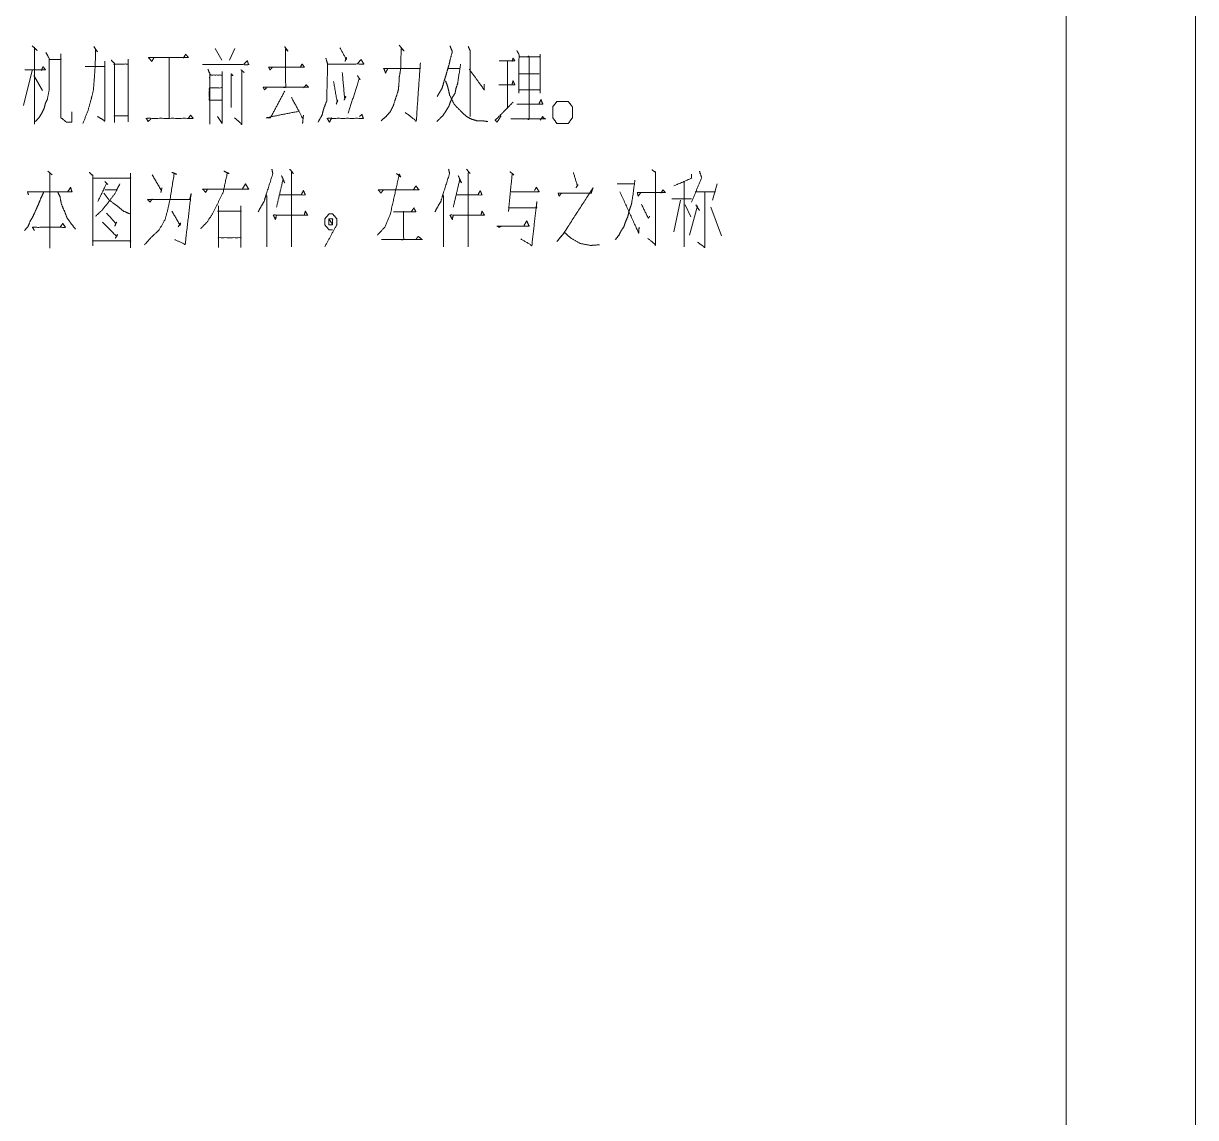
# Model space of a CAD drawing. Header units: millimetres. Extents: x 2210 to 79821, y -19430 to 2344.
# Drawn here: x 7826.39 to 7871.68, y 1703.57 to 1745.86 of the extents above; entities that cross this region are included whole.
import ezdxf

# ---------------------------------------------------------------- set-up
doc = ezdxf.new("R2010")
doc.units = ezdxf.units.MM
doc.layers.add('101', color=7, linetype='Continuous', true_color=0xffffff)

msp = doc.modelspace()

# ---------------------------------------------------------------- linework, layer by layer
at = {"layer": '101', "color": 133, "linetype": 'Continuous', "lineweight": 18}
for p, q in [((7871.684, 1492.822), (7871.684, 1789.822)), ((7866.684, 1497.822), (7866.684, 1784.822))]:
    msp.add_line(p, q, dxfattribs=at)
at = {"layer": '101', "color": 72, "linetype": 'Continuous', "lineweight": 18}
for p, q in [((7833.805, 1744.895), (7834.053, 1744.445)), ((7834.565, 1744.895), (7834.353, 1744.445)), ((7832.024, 1744.545), (7832.024, 1742.195)), ((7832.024, 1744.52), (7832.024, 1742.195)), ((7845.099, 1744.395), (7845.099, 1742.57)), ((7826.728, 1744.045), (7826.393, 1742.695)), ((7826.799, 1743.845), (7827.135, 1743.27)), ((7842.823, 1744.12), (7843.247, 1744.12)), ((7845.541, 1743.92), (7846.319, 1743.92)), ((7833.894, 1742.27), (7834.07, 1741.995)), ((7827.329, 1740.157), (7827.506, 1740.007)), ((7827.418, 1740.057), (7827.418, 1737.182)), ((7849.334, 1739.657), (7850.006, 1739.657)), ((7851.929, 1739.757), (7851.929, 1737.232)), ((7853.201, 1739.657), (7853.024, 1739.032)), ((7835.799, 1739.207), (7835.799, 1737.232)), ((7842.628, 1739.207), (7842.628, 1737.232)), ((7852.353, 1739.357), (7853.131, 1739.357)), ((7851.451, 1739.082), (7852.211, 1739.082)), ((7851.787, 1739.032), (7851.522, 1737.807)), ((7851.964, 1738.857), (7852.176, 1738.382)), ((7852.441, 1738.807), (7852.123, 1737.682)), ((7852.371, 1738.857), (7852.512, 1738.632)), ((7852.954, 1738.757), (7853.36, 1737.657))]:
    msp.add_line(p, q, dxfattribs=at)
for points, knots in [([(7826.728, 1744.995), (7826.923, 1744.82), (7826.817, 1744.92), (7826.817, 1741.97)], [0, 0, 0.077914, 0.121329, 1, 1]), ([(7827.259, 1744.745), (7827.382, 1744.52), (7827.382, 1743.27), (7827.312, 1742.92), (7827.241, 1742.77), (7827.188, 1742.57), (7827.1, 1742.395), (7826.993, 1742.22), (7826.852, 1742.07)], [0, 0, 0.090307, 0.52992, 0.655496, 0.713818, 0.786591, 0.855541, 0.927503, 1, 1]), ([(7827.4, 1744.47), (7827.842, 1744.47), (7827.842, 1744.67), (7827.842, 1742.22), (7827.966, 1742.12), (7828.054, 1742.045), (7828.266, 1742.045), (7828.266, 1742.445)], [0, 0, 0.111049, 0.16131, 0.777054, 0.817038, 0.846171, 0.899471, 1, 1]), ([(7829.111, 1744.97), (7829.252, 1744.77), (7829.182, 1744.87), (7829.164, 1744.195), (7829.129, 1743.695), (7829.093, 1743.27), (7829.005, 1742.92), (7828.881, 1742.47), (7828.687, 1741.995)], [0, 0, 0.073965, 0.11095, 0.314868, 0.466245, 0.59504, 0.704053, 0.844996, 1, 1]), ([(7831.44, 1744.545), (7831.352, 1744.395), (7831.228, 1744.545), (7832.766, 1744.545), (7832.66, 1744.67), (7832.572, 1744.52)], [0, 0, 0.077579, 0.164211, 0.849382, 0.92243, 1, 1]), ([(7836.488, 1744.97), (7836.612, 1744.795), (7836.524, 1744.87), (7836.524, 1743.395), (7835.657, 1743.395), (7837.407, 1743.395), (7837.319, 1743.495), (7837.213, 1743.37)], [0, 0, 0.045421, 0.069983, 0.382581, 0.566132, 0.936976, 0.965262, 1, 1]), ([(7838.623, 1744.92), (7838.871, 1744.47), (7838.871, 1744.545), (7838.818, 1744.395)], [0, 0, 0.686892, 0.7872, 1, 1]), ([(7840.917, 1745.02), (7841.094, 1744.795), (7840.988, 1744.895), (7840.97, 1744.12), (7840.917, 1743.795), (7840.9, 1743.52), (7840.882, 1743.295), (7840.794, 1743.02), (7840.688, 1742.695), (7840.564, 1742.445), (7840.405, 1742.27), (7840.21, 1742.095)], [0, 0, 0.083042, 0.125347, 0.350346, 0.445924, 0.525907, 0.591412, 0.675251, 0.77447, 0.855435, 0.924077, 1, 1]), ([(7842.876, 1744.995), (7842.964, 1744.77), (7842.876, 1744.445), (7842.84, 1744.27), (7842.77, 1744.045), (7842.699, 1743.795), (7842.628, 1743.57), (7842.575, 1743.37), (7842.487, 1743.22), (7842.381, 1743.045)], [0, 0, 0.116539, 0.278915, 0.364988, 0.478692, 0.603958, 0.717662, 0.817409, 0.90135, 1, 1]), ([(7843.583, 1744.97), (7843.653, 1744.795), (7843.653, 1742.27)], [0, 0, 0.069554, 1, 1]), ([(7845.453, 1744.82), (7845.541, 1744.67), (7845.541, 1743.17), (7845.541, 1743.295), (7846.354, 1743.295), (7846.354, 1743.17), (7846.354, 1744.67), (7846.354, 1744.57), (7845.541, 1744.57), (7845.93, 1744.57), (7845.93, 1742.17), (7845.223, 1742.17), (7846.566, 1742.17), (7846.478, 1742.22), (7846.46, 1742.27), (7846.354, 1742.12)], [0, 0, 0.016857, 0.162098, 0.174201, 0.252928, 0.265031, 0.410273, 0.419956, 0.498682, 0.536334, 0.768721, 0.837175, 0.967244, 0.977077, 0.982213, 1, 1]), ([(7826.446, 1744.07), (7827.241, 1744.07), (7827.153, 1744.195), (7827.082, 1744.045)], [0, 0, 0.71379, 0.851186, 1, 1]), ([(7828.775, 1744.195), (7829.535, 1744.195), (7829.535, 1744.395), (7829.535, 1742.095), (7829.252, 1742.27)], [0, 0, 0.211552, 0.267219, 0.907426, 1, 1]), ([(7829.783, 1744.445), (7829.906, 1744.32), (7829.906, 1742.045), (7829.906, 1742.295), (7830.436, 1742.295), (7830.436, 1742.07), (7830.436, 1744.47), (7830.436, 1744.295), (7829.871, 1744.295)], [0, 0, 0.026662, 0.37153, 0.409426, 0.489805, 0.523913, 0.887732, 0.914262, 1, 1]), ([(7833.31, 1744.27), (7835.096, 1744.27), (7835.042, 1744.42), (7834.919, 1744.295)], [0, 0, 0.841995, 0.917038, 1, 1]), ([(7836.011, 1744.17), (7835.923, 1744.07), (7835.87, 1744.17), (7837.248, 1744.17), (7837.16, 1744.295), (7837.089, 1744.17)], [0, 0, 0.069442, 0.128329, 0.845633, 0.925285, 1, 1]), ([(7838.075, 1744.52), (7838.146, 1744.295), (7838.111, 1742.87), (7837.987, 1742.545), (7837.934, 1742.32), (7837.775, 1742.045)], [0, 0, 0.092203, 0.64947, 0.785426, 0.875796, 1, 1]), ([(7838.146, 1744.295), (7839.542, 1744.295), (7839.436, 1744.47), (7839.295, 1744.295)], [0, 0, 0.764701, 0.876769, 1, 1]), ([(7841.731, 1744.345), (7841.571, 1742.095), (7841.147, 1742.42)], [0, 0, 0.808462, 1, 1]), ([(7843.282, 1744.295), (7843.176, 1743.57), (7843.106, 1743.345), (7843.07, 1743.17), (7842.964, 1742.995), (7842.876, 1742.795), (7842.823, 1742.645), (7842.699, 1742.445), (7842.593, 1742.295), (7842.363, 1742.07)], [0, 0, 0.296651, 0.392137, 0.464418, 0.54727, 0.635794, 0.700204, 0.795424, 0.869798, 1, 1]), ([(7844.781, 1744.42), (7845.382, 1744.42), (7845.311, 1744.52), (7845.276, 1744.395)], [0, 0, 0.704262, 0.847768, 1, 1]), ([(7833.522, 1744.095), (7833.593, 1743.92), (7833.593, 1741.97), (7833.593, 1743.87), (7834.07, 1743.87), (7834.07, 1743.995), (7834.07, 1741.995), (7834.07, 1743.37), (7833.575, 1743.37), (7833.575, 1742.895), (7834.053, 1742.895)], [0, 0, 0.019944, 0.226006, 0.426785, 0.477216, 0.490425, 0.701771, 0.847071, 0.899373, 0.949568, 1, 1]), ([(7834.406, 1743.92), (7834.495, 1743.845), (7834.424, 1743.87), (7834.424, 1742.62)], [0, 0, 0.080452, 0.132518, 1, 1]), ([(7834.795, 1744.07), (7834.919, 1743.97), (7834.83, 1744.045), (7834.83, 1741.97), (7834.548, 1742.22)], [0, 0, 0.058315, 0.100804, 0.861603, 1, 1]), ([(7838.712, 1743.97), (7838.8, 1742.995), (7838.853, 1743.045), (7838.782, 1742.895)], [0, 0, 0.803961, 0.863821, 1, 1]), ([(7839.295, 1743.845), (7839.401, 1743.695), (7839.366, 1743.72), (7838.941, 1742.395)], [0, 0, 0.113521, 0.140292, 1, 1]), ([(7840.458, 1744.095), (7840.387, 1743.945), (7840.317, 1744.12), (7841.713, 1744.12)], [0, 0, 0.094713, 0.202509, 1, 1]), ([(7843.618, 1744.095), (7844.201, 1743.295), (7844.201, 1743.52)], [0, 0, 0.814826, 1, 1]), ([(7835.781, 1743.37), (7835.711, 1743.295), (7835.657, 1743.395)], [0, 0, 0.476595, 1, 1]), ([(7838.376, 1743.62), (7838.517, 1742.82), (7838.535, 1742.895), (7838.482, 1742.745)], [0, 0, 0.774798, 0.848275, 1, 1]), ([(7842.699, 1743.645), (7842.77, 1743.47), (7842.823, 1743.27), (7842.858, 1743.095), (7843.035, 1742.745), (7843.123, 1742.645), (7843.371, 1742.395), (7843.512, 1742.27), (7843.689, 1742.17), (7843.936, 1742.095), (7844.166, 1742.095), (7844.343, 1742.07)], [0, 0, 0.075195, 0.157623, 0.228746, 0.384952, 0.438111, 0.57825, 0.65343, 0.734341, 0.837339, 0.928876, 1, 1]), ([(7844.763, 1743.495), (7845.382, 1743.495), (7845.311, 1743.645), (7845.276, 1743.52)], [0, 0, 0.676559, 0.857918, 1, 1]), ([(7836.488, 1743.245), (7835.94, 1742.22), (7835.781, 1742.22), (7837.036, 1742.47), (7836.753, 1742.995), (7837.195, 1742.17), (7837.213, 1742.32), (7837.178, 1741.995)], [0, 0, 0.252059, 0.286558, 0.564059, 0.69338, 0.896343, 0.929101, 1, 1]), ([(7844.852, 1742.295), (7844.693, 1742.045), (7844.622, 1742.12), (7845.311, 1742.82)], [0, 0, 0.214439, 0.289023, 1, 1]), ([(7845.453, 1742.745), (7846.46, 1742.745), (7846.389, 1742.92), (7846.319, 1742.77)], [0, 0, 0.739674, 0.878246, 1, 1]), ([(7846.845, 1742.22), (7846.845, 1742.645), (7847.005, 1742.845), (7847.446, 1742.845), (7847.605, 1742.645), (7847.605, 1742.22), (7847.446, 1741.995), (7847.005, 1741.995), (7846.845, 1742.22)], [0, 0, 0.152008, 0.243405, 0.401453, 0.492841, 0.64485, 0.743396, 0.901445, 1, 1]), ([(7831.317, 1742.17), (7831.211, 1742.07), (7831.14, 1742.195), (7832.943, 1742.195), (7832.854, 1742.32), (7832.766, 1742.195)], [0, 0, 0.060774, 0.120655, 0.87235, 0.93618, 1, 1]), ([(7838.305, 1742.22), (7838.217, 1742.045), (7838.128, 1742.195), (7839.525, 1742.195), (7839.472, 1742.345), (7839.383, 1742.27)], [0, 0, 0.096037, 0.181315, 0.865296, 0.943219, 1, 1]), ([(7828.934, 1740.107), (7829.076, 1739.982), (7829.076, 1737.282), (7829.076, 1737.457), (7830.525, 1737.457), (7830.525, 1737.207), (7830.525, 1740.057), (7830.525, 1739.882), (7829.076, 1739.882)], [0, 0, 0.020431, 0.312721, 0.331665, 0.488565, 0.515627, 0.824156, 0.843101, 1, 1]), ([(7832.13, 1740.107), (7832.324, 1740.032), (7832.218, 1740.057), (7832.059, 1739.082), (7831.953, 1738.607), (7831.865, 1738.282), (7831.635, 1737.882), (7831.317, 1737.582), (7831.069, 1737.307)], [0, 0, 0.061342, 0.093412, 0.384206, 0.527463, 0.626604, 0.762388, 0.89111, 1, 1]), ([(7834.141, 1740.157), (7834.335, 1740.057), (7834.265, 1740.057), (7834.106, 1739.332), (7833.717, 1738.532), (7833.487, 1738.182), (7833.24, 1737.932)], [0, 0, 0.081232, 0.107497, 0.383269, 0.713754, 0.869308, 1, 1]), ([(7835.993, 1740.232), (7836.029, 1740.057), (7835.781, 1739.282), (7835.693, 1738.982), (7835.587, 1738.807), (7835.463, 1738.582)], [0, 0, 0.10108, 0.561689, 0.738768, 0.854618, 1, 1]), ([(7836.683, 1740.232), (7836.824, 1740.057), (7836.753, 1740.132), (7836.753, 1737.232)], [0, 0, 0.069702, 0.101628, 1, 1]), ([(7842.823, 1740.232), (7842.858, 1740.057), (7842.611, 1739.282), (7842.522, 1738.982), (7842.416, 1738.807), (7842.293, 1738.582)], [0, 0, 0.10108, 0.561689, 0.738768, 0.854618, 1, 1]), ([(7843.512, 1740.232), (7843.653, 1740.057), (7843.583, 1740.132), (7843.583, 1737.232)], [0, 0, 0.069701, 0.101636, 1, 1]), ([(7845.188, 1740.132), (7845.347, 1740.007), (7845.276, 1740.032), (7845.135, 1738.607), (7845.152, 1738.732), (7846.213, 1738.732), (7846.23, 1738.982), (7846.036, 1737.282), (7845.612, 1737.532)], [0, 0, 0.037815, 0.051829, 0.319485, 0.34308, 0.541305, 0.588147, 0.907967, 1, 1]), ([(7847.641, 1740.107), (7847.8, 1739.582), (7847.818, 1739.632), (7847.747, 1739.507)], [0, 0, 0.736131, 0.807305, 1, 1]), ([(7850.677, 1740.207), (7850.819, 1740.107), (7850.819, 1737.307), (7850.518, 1737.557)], [0, 0, 0.051485, 0.8838, 1, 1]), ([(7852.512, 1740.157), (7852.6, 1739.907), (7852.211, 1738.957)], [0, 0, 0.205295, 1, 1]), ([(7829.535, 1739.432), (7829.995, 1739.432), (7830.118, 1739.657), (7829.924, 1739.282), (7829.676, 1738.957), (7829.464, 1738.682), (7829.182, 1738.407)], [0, 0, 0.200765, 0.312945, 0.497485, 0.675946, 0.827664, 1, 1]), ([(7829.535, 1739.757), (7829.659, 1739.632), (7829.606, 1739.682), (7829.27, 1738.982)], [0, 0, 0.171563, 0.242667, 1, 1]), ([(7831.37, 1740.007), (7831.723, 1739.407), (7831.741, 1739.507), (7831.705, 1739.332)], [0, 0, 0.713173, 0.817169, 1, 1]), ([(7833.505, 1739.457), (7833.434, 1739.332), (7833.328, 1739.457), (7835.096, 1739.457), (7834.972, 1739.657), (7834.848, 1739.457)], [0, 0, 0.056416, 0.120813, 0.815205, 0.907602, 1, 1]), ([(7836.365, 1739.982), (7836.488, 1739.707), (7836.418, 1739.807), (7836.17, 1738.757)], [0, 0, 0.200648, 0.282133, 1, 1]), ([(7840.811, 1740.057), (7840.97, 1739.932), (7840.917, 1740.032), (7840.564, 1738.482), (7840.352, 1737.982), (7840.069, 1737.682)], [0, 0, 0.070721, 0.110286, 0.666019, 0.855874, 1, 1]), ([(7843.194, 1739.982), (7843.318, 1739.707), (7843.247, 1739.807), (7843, 1738.757)], [0, 0, 0.200648, 0.282133, 1, 1]), ([(7850.023, 1739.807), (7849.9, 1738.932), (7849.864, 1738.807), (7849.794, 1738.607), (7849.741, 1738.382), (7849.652, 1738.182), (7849.581, 1737.982), (7849.493, 1737.857), (7849.405, 1737.682), (7849.263, 1737.507)], [0, 0, 0.358959, 0.411736, 0.497899, 0.591796, 0.680621, 0.766783, 0.828976, 0.908613, 1, 1]), ([(7852.211, 1740.032), (7852.211, 1739.882), (7851.522, 1739.582)], [0, 0, 0.166324, 1, 1]), ([(7827.17, 1739.332), (7827.064, 1739.107), (7826.976, 1738.882), (7826.887, 1738.682), (7826.764, 1738.407), (7826.658, 1738.232), (7826.569, 1738.007), (7826.428, 1737.857)], [0, 0, 0.149564, 0.2949, 0.426375, 0.607687, 0.730714, 0.87606, 1, 1]), ([(7826.587, 1739.232), (7826.552, 1739.357), (7828.266, 1739.357), (7828.213, 1739.532), (7828.107, 1739.357)], [0, 0, 0.058202, 0.826386, 0.908318, 1, 1]), ([(7827.718, 1739.357), (7827.807, 1739.157), (7827.86, 1738.882), (7827.966, 1738.632), (7828.072, 1738.357), (7828.231, 1738.132), (7828.407, 1737.907)], [0, 0, 0.134413, 0.306585, 0.47353, 0.654718, 0.824115, 1, 1]), ([(7829.5, 1739.307), (7829.712, 1739.032), (7830.012, 1738.807), (7830.26, 1738.607), (7830.49, 1738.507)], [0, 0, 0.268913, 0.55958, 0.805956, 1, 1]), ([(7831.37, 1739.082), (7831.281, 1738.957), (7831.193, 1739.057), (7832.819, 1739.057), (7832.872, 1739.282), (7832.642, 1737.332), (7832.236, 1737.507)], [0, 0, 0.033647, 0.062975, 0.420363, 0.471171, 0.90272, 1, 1]), ([(7836.294, 1739.232), (7837.284, 1739.232), (7837.213, 1739.407), (7837.125, 1739.232)], [0, 0, 0.720068, 0.857373, 1, 1]), ([(7840.299, 1739.432), (7840.21, 1739.307), (7840.104, 1739.432), (7841.677, 1739.432), (7841.554, 1739.582), (7841.465, 1739.432)], [0, 0, 0.067787, 0.140368, 0.836843, 0.92293, 1, 1]), ([(7843.123, 1739.232), (7844.113, 1739.232), (7844.042, 1739.407), (7843.954, 1739.232)], [0, 0, 0.720078, 0.857391, 1, 1]), ([(7845.241, 1739.357), (7846.319, 1739.357), (7846.213, 1739.532), (7846.142, 1739.407)], [0, 0, 0.755875, 0.899326, 1, 1]), ([(7847.181, 1739.307), (7847.093, 1739.182), (7847.058, 1739.307), (7848.33, 1739.307), (7848.401, 1739.507), (7847.287, 1737.782), (7847.005, 1737.432), (7847.305, 1737.782), (7847.552, 1737.557), (7847.906, 1737.357), (7848.312, 1737.282), (7848.648, 1737.307)], [0, 0, 0.024597, 0.045471, 0.249975, 0.284065, 0.614006, 0.686316, 0.760442, 0.814189, 0.879459, 0.945886, 1, 1]), ([(7849.44, 1739.357), (7850.165, 1737.757), (7850.182, 1737.982)], [0, 0, 0.88613, 1, 1]), ([(7850.235, 1739.307), (7850.147, 1739.182), (7850.112, 1739.332), (7851.19, 1739.332), (7851.102, 1739.432), (7851.031, 1739.307)], [0, 0, 0.092085, 0.184788, 0.833329, 0.913611, 1, 1]), ([(7852.724, 1739.357), (7852.724, 1737.207), (7852.441, 1737.407)], [0, 0, 0.861246, 1, 1]), ([(7833.929, 1738.807), (7833.929, 1737.207), (7833.929, 1737.582), (7834.795, 1737.582), (7834.795, 1737.207), (7834.795, 1738.807), (7834.795, 1738.607), (7833.894, 1738.607)], [0, 0, 0.270383, 0.333753, 0.480115, 0.543484, 0.813868, 0.847664, 1, 1]), ([(7840.688, 1738.582), (7841.554, 1738.582), (7841.483, 1738.732), (7841.377, 1738.582), (7841.077, 1738.582), (7841.077, 1737.507), (7840.228, 1737.507), (7841.801, 1737.507), (7841.642, 1737.632), (7841.554, 1737.507)], [0, 0, 0.161339, 0.192232, 0.226454, 0.282428, 0.482691, 0.640741, 0.933792, 0.971481, 1, 1]), ([(7850.271, 1738.882), (7850.536, 1738.332), (7850.589, 1738.407)], [0, 0, 0.869232, 1, 1]), ([(7829.606, 1738.532), (7829.959, 1738.132), (7829.995, 1738.182), (7829.924, 1738.032)], [0, 0, 0.70158, 0.782057, 1, 1]), ([(7832.13, 1738.607), (7832.448, 1738.057), (7832.466, 1738.157), (7832.377, 1738.007)], [0, 0, 0.697444, 0.808911, 1, 1]), ([(7836.17, 1738.457), (7836.135, 1738.282), (7836.046, 1738.457), (7837.372, 1738.457), (7837.284, 1738.607), (7837.248, 1738.482)], [0, 0, 0.08908, 0.186902, 0.848324, 0.935187, 1, 1]), ([(7838.34, 1737.882), (7838.199, 1737.882), (7838.04, 1738.082), (7838.04, 1738.307), (7838.199, 1738.507), (7838.34, 1738.507), (7838.5, 1738.307), (7838.5, 1738.082), (7838.04, 1737.232)], [0, 0, 0.057341, 0.16098, 0.252232, 0.355877, 0.413219, 0.516864, 0.608116, 1, 1]), ([(7838.199, 1738.082), (7838.34, 1738.082), (7838.199, 1738.307), (7838.199, 1738.082)], [0, 0, 0.223671, 0.644056, 1, 1]), ([(7838.34, 1738.082), (7838.34, 1738.307), (7838.199, 1738.307)], [0, 0, 0.614104, 1, 1]), ([(7843, 1738.457), (7842.964, 1738.282), (7842.876, 1738.457), (7844.201, 1738.457), (7844.113, 1738.607), (7844.078, 1738.482)], [0, 0, 0.089084, 0.186897, 0.848323, 0.935187, 1, 1]), ([(7826.817, 1737.857), (7826.746, 1737.982), (7828.019, 1737.982), (7827.913, 1738.132), (7827.824, 1738.007)], [0, 0, 0.081928, 0.807887, 0.912684, 1, 1]), ([(7829.447, 1738.182), (7829.995, 1737.632), (7830.03, 1737.707), (7829.942, 1737.557)], [0, 0, 0.751272, 0.831517, 1, 1]), ([(7844.869, 1738.032), (7844.781, 1737.982), (7844.693, 1738.032), (7845.93, 1738.032), (7845.842, 1738.232), (7845.736, 1738.057)], [0, 0, 0.054485, 0.108971, 0.77287, 0.890204, 1, 1])]:
    msp.add_open_spline(points, degree=1, knots=knots, dxfattribs=at)

doc.saveas('drawing.dxf')
